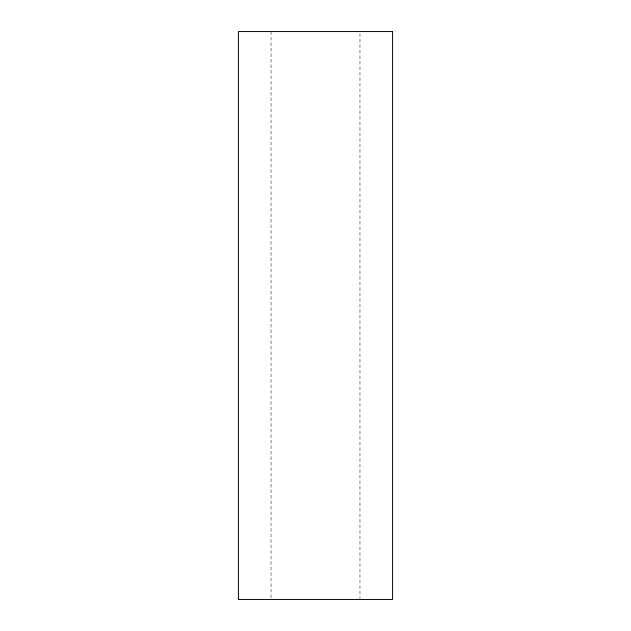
<?xml version="1.0" encoding="UTF-8"?>
<svg xmlns="http://www.w3.org/2000/svg" width="631" height="631" viewBox="0 0 631 631"><rect width="100%" height="100%" fill="white"/><g stroke="black" fill="none" stroke-linecap="round" stroke-linejoin="round"><path stroke-width="0.47" stroke-dasharray="3.15 2.37" d="M359.97 33.522L359.97 598.464M271.03 31.55L271.03 598.464"/><path stroke-width="0.95" d="M392.592 31.55L238.408 31.55L238.408 599.45L392.592 599.45L392.592 31.55"/></g></svg>
